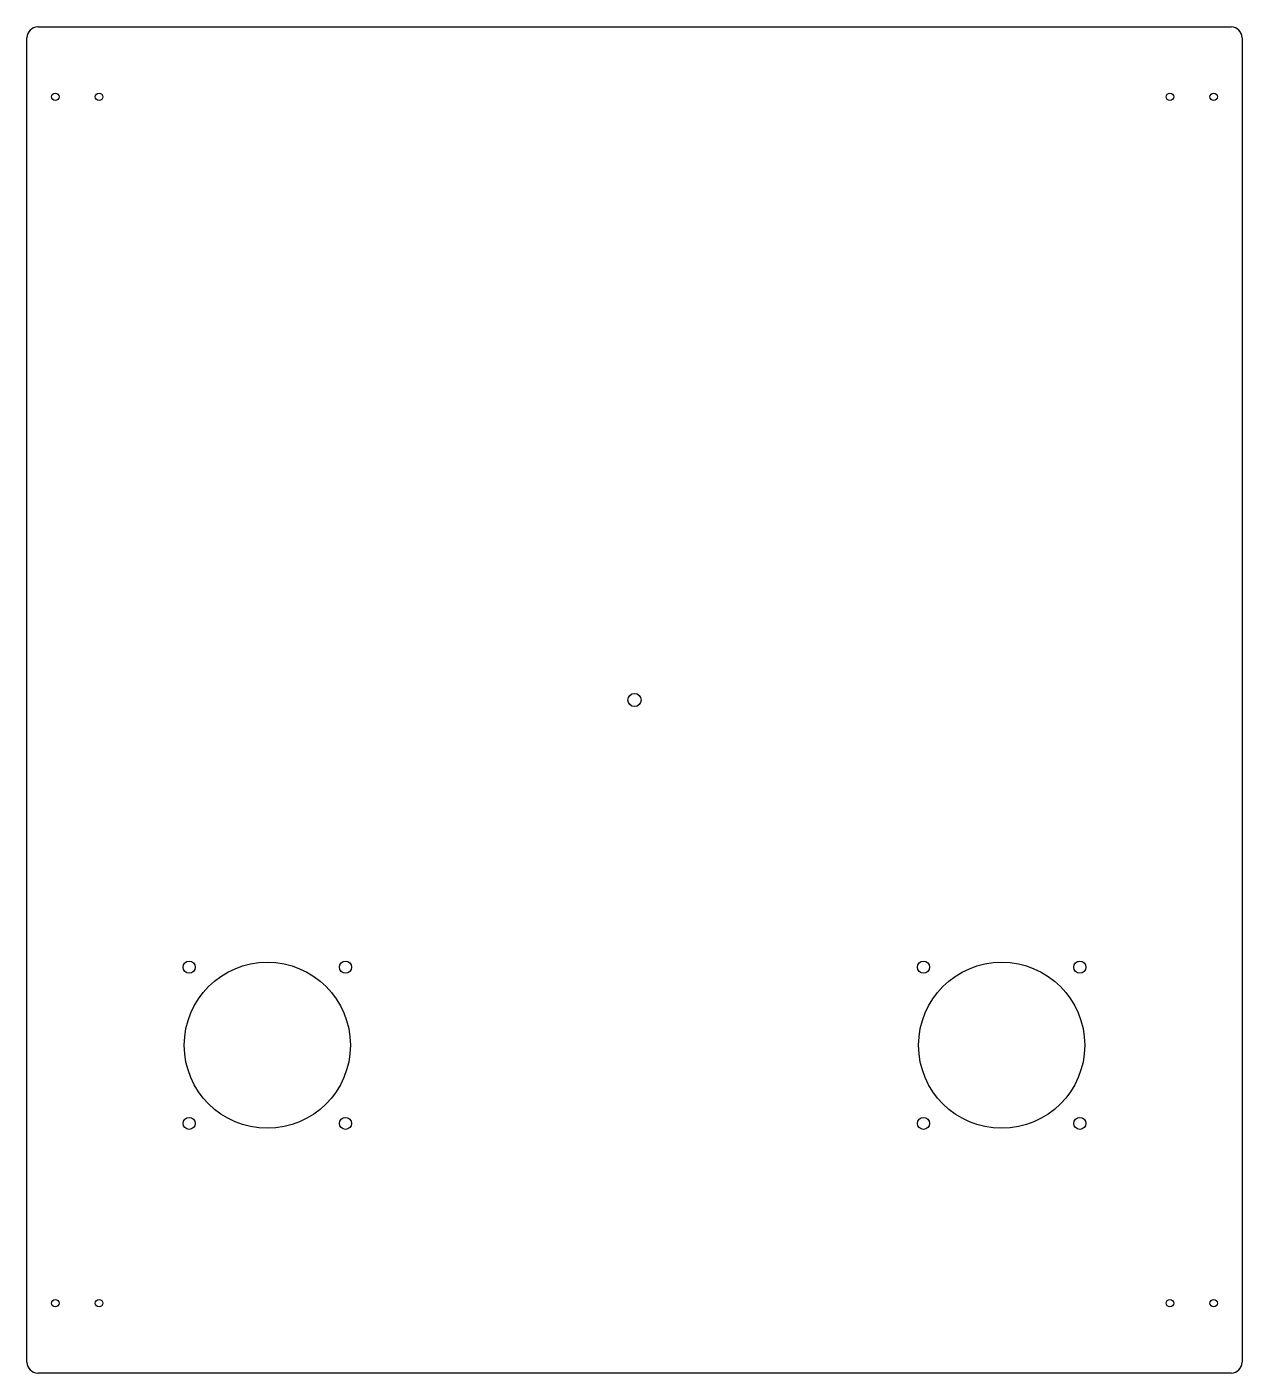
# Model space of a CAD drawing. Header units: millimetres. Extents: x -278 to 278, y -308 to 308.
import ezdxf

# ---------------------------------------------------------------- set-up
doc = ezdxf.new("R2010")
doc.units = ezdxf.units.MM

msp = doc.modelspace()

# ---------------------------------------------------------------- linework, layer by layer
at = {"color": 7, "linetype": 'Continuous', "lineweight": 25}
for p, q in [((-273, 308), (273, 308)), ((-278, -303), (-278, 303)), ((278, 303), (278, -303)), ((273, -308), (-273, -308))]:
    msp.add_line(p, q, dxfattribs=at)
for centre, radius in [((-265, 276), 1.7), ((-245, 276), 1.7), ((245, 276), 1.7), ((265, 276), 1.7), ((0, 0), 3), ((-203.75, -122.25), 2.75), ((-168, -158), 38), ((-132.25, -122.25), 2.75), ((132.25, -122.25), 2.75), ((168, -158), 38), ((203.75, -122.25), 2.75), ((-203.75, -193.75), 2.75), ((-132.25, -193.75), 2.75), ((132.25, -193.75), 2.75), ((203.75, -193.75), 2.75), ((-265, -276), 1.7), ((-245, -276), 1.7), ((245, -276), 1.7), ((265, -276), 1.7)]:
    msp.add_circle(centre, radius, dxfattribs=at)
for centre, start, end in [((-273, 303), 90, 180), ((273, 303), 360, 90), ((-273, -303), 180, 270), ((273, -303), 270, 0)]:
    msp.add_arc(centre, 5, start, end, dxfattribs=at)

doc.saveas('drawing.dxf')
